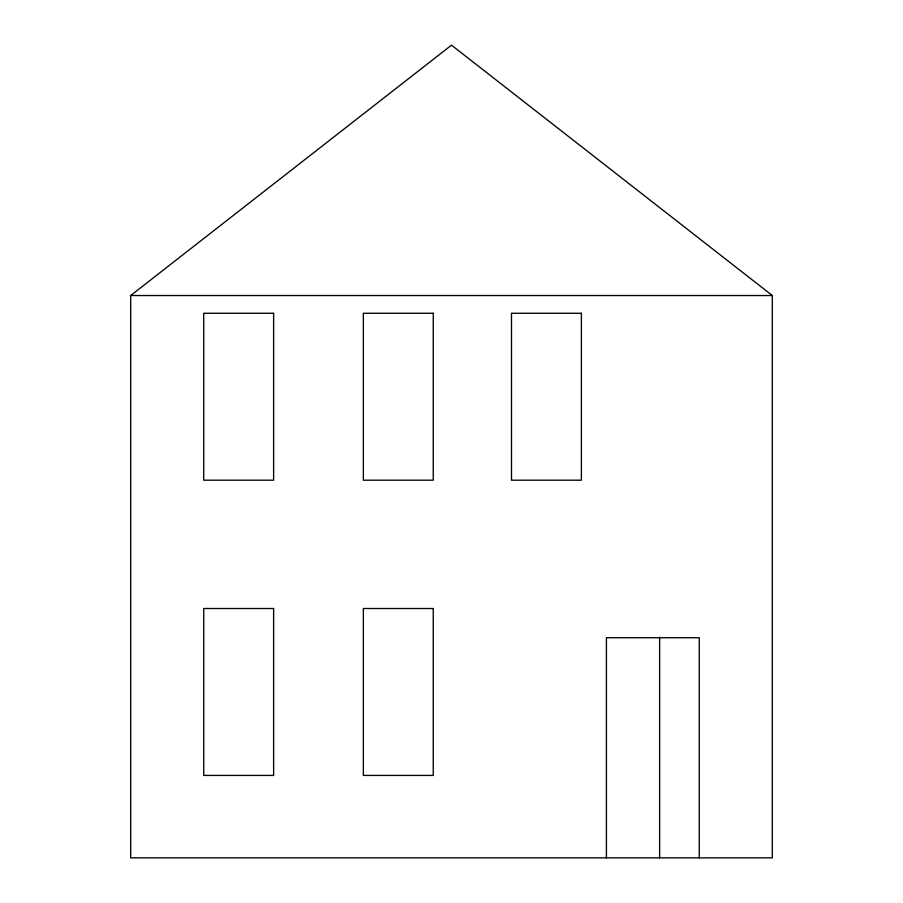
<?xml version="1.0" encoding="UTF-8"?>
<svg xmlns="http://www.w3.org/2000/svg" width="903" height="903" viewBox="0 0 903 903"><rect width="100%" height="100%" fill="white"/><g stroke="black" fill="none" stroke-linecap="round" stroke-linejoin="round"><path stroke-width="1.35" d="M130.698 295.529L451.5 45.15L772.302 295.529L772.302 857.85L130.698 857.85L130.698 295.529L772.302 295.529M699.272 857.85L699.272 637.721L606.421 637.721L606.421 857.85M659.63 637.27L659.63 857.85M273.62 313.273L203.728 313.273L203.728 480.193L273.62 480.193L273.62 313.273M433.248 313.273L363.345 313.273L363.345 480.193L433.248 480.193L433.248 313.273M581.385 313.273L511.493 313.273L511.493 480.193L581.385 480.193L581.385 313.273M273.62 608.509L203.728 608.509L203.728 775.429L273.62 775.429L273.62 608.509M433.248 608.509L363.345 608.509L363.345 775.429L433.248 775.429L433.248 608.509"/></g></svg>
